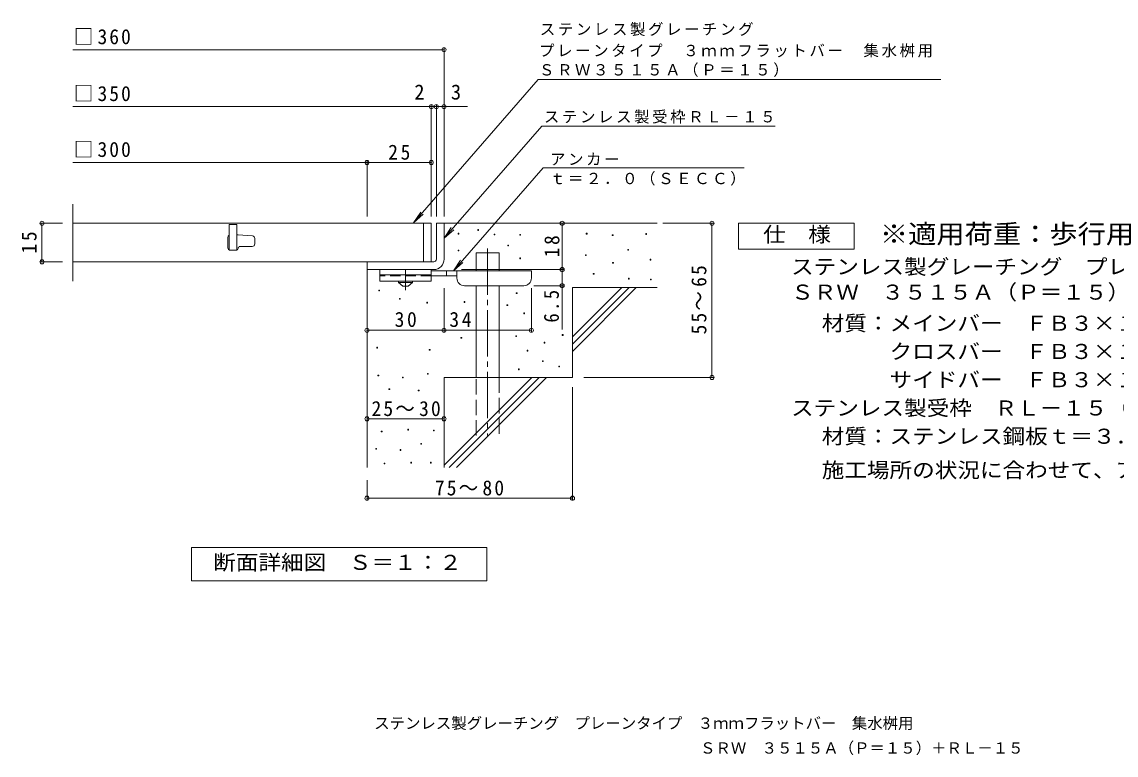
# Model space of a CAD drawing. Units: millimetres on the paper, enlarged 10 times, with parts at other scales. Extents: x -1544 to 1657, y -1371 to 1079.
# Drawn here: x -1544 to 587, y -1371 to 56 of the extents above; entities that cross this region are included whole.
import ezdxf
from ezdxf.enums import TextEntityAlignment as Align

# ---------------------------------------------------------------- set-up
doc = ezdxf.new("R2010")
doc.units = ezdxf.units.MM
doc.header["$LTSCALE"] = 10
doc.header["$PDMODE"] = 32
doc.header["$PDSIZE"] = 8
for name, pattern in [('CHAIN1', [8, 5, -1, 1, -1]), ('CHAIN2', [12, 9, -1, 1, -1]), ('DASHED2', [3, 2, -1]), ('DASHED3', [4, 3, -1])]:
    doc.linetypes.add(name, pattern=pattern)
for name, color, linetype, lineweight in [('D-0', 7, 'Continuous', 9), ('D-1', 2, 'Continuous', 9), ('D-2', 3, 'Continuous', 9), ('D-4', 7, 'Continuous', 9), ('D-5', 7, 'Continuous', 9), ('D-6', 6, 'Continuous', 9), ('D-9', 4, 'Continuous', 9)]:
    doc.layers.add(name, color=color, linetype=linetype, lineweight=lineweight)
doc.layers.add('F-5_F-5ﾚｲﾔ', color=7, linetype='Continuous')
doc.styles.add('ＭＳ ゴシック', font='')
doc.styles.get('ＭＳ ゴシック').set_extended_font_data('MS Gothic')

msp = doc.modelspace()

# ---------------------------------------------------------------- linework, layer by layer
at = {"layer": 'D-0'}
for points in [[(-694.86, -357.11), (-694.86, -355.61), (-693.36, -355.61), (-693.36, -357.11)], [(-656.47, -349.87), (-656.47, -348.37), (-654.97, -348.37), (-654.97, -349.87)], [(-624.34, -358.46), (-624.34, -356.96), (-622.84, -356.96), (-622.84, -358.46)], [(-574.4, -359.14), (-574.4, -357.64), (-572.9, -357.64), (-572.9, -359.14)], [(-445.14, -357.11), (-445.14, -355.61), (-443.64, -355.61), (-443.64, -357.11)], [(-394.38, -359.82), (-394.38, -358.32), (-392.88, -358.32), (-392.88, -359.82)], [(-329.42, -357.79), (-329.42, -356.29), (-327.92, -356.29), (-327.92, -357.79)], [(-598.08, -380.12), (-598.08, -378.62), (-596.58, -378.62), (-596.58, -380.12)], [(-694.7, -389.78), (-694.7, -388.28), (-693.2, -388.28), (-693.2, -389.78)], [(-574.46, -405.06), (-574.46, -403.56), (-572.96, -403.56), (-572.96, -405.06)], [(-446.49, -399.07), (-446.49, -397.57), (-444.99, -397.57), (-444.99, -399.07)], [(-364.19, -388.54), (-364.19, -387.04), (-362.69, -387.04), (-362.69, -388.54)], [(-393.71, -413.96), (-393.71, -412.46), (-392.21, -412.46), (-392.21, -413.96)], [(-320.64, -407.71), (-320.64, -406.21), (-319.14, -406.21), (-319.14, -407.71)], [(-431.54, -435.37), (-431.54, -433.87), (-430.04, -433.87), (-430.04, -435.37)], [(-362.9, -444.72), (-362.9, -443.21), (-361.4, -443.21), (-361.4, -444.72)], [(-319.98, -446.2), (-319.98, -444.7), (-318.48, -444.7), (-318.48, -446.2)], [(-849.2, -467.71), (-849.2, -466.21), (-847.7, -466.21), (-847.7, -467.71)], [(-808.85, -484.08), (-808.85, -482.58), (-807.35, -482.58), (-807.35, -484.08)], [(-755.55, -491.31), (-755.55, -489.81), (-754.05, -489.81), (-754.05, -491.31)], [(-682.96, -490.14), (-682.96, -488.64), (-681.46, -488.64), (-681.46, -490.14)], [(-581.46, -472.7), (-581.46, -471.2), (-579.96, -471.2), (-579.96, -472.7)], [(-599.49, -496.27), (-599.49, -494.77), (-597.99, -494.77), (-597.99, -496.27)], [(-566.78, -512.06), (-566.78, -510.56), (-565.28, -510.56), (-565.28, -512.06)], [(-491.87, -554.21), (-491.87, -552.71), (-490.37, -552.71), (-490.37, -554.21)], [(-689.2, -559.92), (-689.2, -558.42), (-687.7, -558.42), (-687.7, -559.92)], [(-582.25, -556.79), (-582.25, -555.29), (-580.75, -555.29), (-580.75, -556.79)], [(-527.12, -569.18), (-527.12, -567.68), (-525.62, -567.68), (-525.62, -569.18)], [(-853.14, -578.88), (-853.14, -577.38), (-851.64, -577.38), (-851.64, -578.88)], [(-750.86, -583.02), (-750.86, -581.52), (-749.36, -581.52), (-749.36, -583.02)], [(-560.29, -584.87), (-560.29, -583.37), (-558.79, -583.37), (-558.79, -584.87)], [(-530.5, -605.05), (-530.5, -603.55), (-529, -603.55), (-529, -605.05)], [(-498.64, -615.8), (-498.64, -614.3), (-497.14, -614.3), (-497.14, -615.8)], [(-850.72, -633.3), (-850.72, -631.8), (-849.22, -631.8), (-849.22, -633.3)], [(-803.2, -637.19), (-803.2, -635.69), (-801.7, -635.69), (-801.7, -637.19)], [(-754.41, -629.76), (-754.41, -628.26), (-752.91, -628.26), (-752.91, -629.76)], [(-577.29, -621.08), (-577.29, -619.58), (-575.79, -619.58), (-575.79, -621.08)], [(-829.29, -659.88), (-829.29, -658.38), (-827.79, -658.38), (-827.79, -659.88)], [(-772.27, -662.45), (-772.27, -660.95), (-770.77, -660.95), (-770.77, -662.45)], [(-844.25, -742.28), (-844.25, -740.78), (-842.75, -740.78), (-842.75, -742.28)], [(-792.48, -738.47), (-792.48, -736.97), (-790.98, -736.97), (-790.98, -738.47)], [(-742.61, -740.38), (-742.61, -738.88), (-741.11, -738.88), (-741.11, -740.38)], [(-767.35, -766.26), (-767.35, -764.76), (-765.85, -764.76), (-765.85, -766.26)], [(-854.91, -775.78), (-854.91, -774.28), (-853.41, -774.28), (-853.41, -775.78)], [(-807.7, -778.06), (-807.7, -776.56), (-806.21, -776.56), (-806.21, -778.06)], [(-838.54, -804.33), (-838.54, -802.83), (-837.04, -802.83), (-837.04, -804.33)], [(-786.77, -802.81), (-786.77, -801.31), (-785.27, -801.31), (-785.27, -802.81)], [(-748.7, -802.81), (-748.7, -801.31), (-747.2, -801.31), (-747.2, -802.81)]]:
    msp.add_lwpolyline(points, close=True, dxfattribs=at)
at = {"layer": 'D-1'}
for p, q in [((-736.99, -406.16), (-736.98, -336.16)), ((-736.98, -336.16), (-721.98, -336.16)), ((-721.98, -336.16), (-721.99, -406.16)), ((-871.99, -411.16), (-741.98, -411.16)), ((-871.98, -426.16), (-871.98, -411.16)), ((-741.98, -426.16), (-871.99, -426.16))]:
    msp.add_line(p, q, dxfattribs=at)
for centre, radius, start, end in [((-741.99, -406.16), 5, 270.02448, 0.01074), ((-741.98, -406.16), 20, 270, 0.00024), ((-741.98, -406.16), 5, 270, 0.0002)]:
    msp.add_arc(centre, radius, start, end, dxfattribs=at)
at = {"layer": 'D-2'}
for p, q in [((-1444.65, -448.66), (-1444.65, -298.66)), ((-746.98, -336.16), (-1444.65, -336.16)), ((-1125.44, -338.66), (-1125.44, -388.66)), ((-761.98, -336.16), (-761.98, -411.16)), ((-746.98, -336.16), (-746.98, -411.16)), ((-1123.13, -358.66), (-1125.44, -358.66)), ((-1122.75, -358.68), (-1095.06, -360.81)), ((-1142.94, -363.66), (-1142.94, -383.66)), ((-1119.19, -381.16), (-1095.44, -381.16)), ((-1090.44, -376.16), (-1090.44, -365.79)), ((-1140.44, -388.66), (-1125.44, -388.66)), ((-746.98, -411.16), (-1444.65, -411.16))]:
    msp.add_line(p, q, dxfattribs=at)
msp.add_lwpolyline([(-1125.44, -338.66), (-1140.44, -338.66), (-1140.44, -388.66)], dxfattribs=at)
for centre, radius, start, end in [((-1137.94, -363.66), 5, 120.0009, 180), ((-1123.13, -363.66), 5, 85.60144, 89.99998), ((-1095.44, -365.79), 5, 0, 85.60141), ((-1119.19, -384.91), 3.75, 90, 180), ((-1095.44, -376.16), 5, 270, 0), ((-1137.94, -383.66), 5, 180, 270), ((-1126.69, -384.91), 3.75, 270, 0)]:
    msp.add_arc(centre, radius, start, end, dxfattribs=at)
at = {"layer": 'D-4'}
for p, q in [((-1444.65, 1.71), (-721.99, 1.71)), ((-721.99, -323.21), (-721.99, 4.71)), ((-746.98, -323.21), (-746.98, -105.99)), ((-736.98, -323.21), (-736.98, -105.99)), ((-1444.65, -108.99), (-676.3, -108.99)), ((-871.98, -323.21), (-871.98, -214.74)), ((-1508.05, -336.16), (-1464.65, -336.16)), ((-1505.05, -336.16), (-1505.05, -411.16)), ((-492.03, -336.16), (-492.03, -426.16)), ((-295.95, -336.16), (-197.3, -336.16)), ((-200.3, -636.16), (-200.3, -336.16)), ((-1508.05, -411.16), (-1464.65, -411.16)), ((-687.98, -426.16), (-489.03, -426.16)), ((-492.03, -426.16), (-492.03, -542.91)), ((-721.98, -547.26), (-721.98, -462.66)), ((-551.98, -547.26), (-551.98, -462.66)), ((-489.03, -457.66), (-546.98, -457.66)), ((-449.75, -636.16), (-197.3, -636.16)), ((-471.98, -655.31), (-471.98, -874.24)), ((-871.98, -716.78), (-721.98, -716.78)), ((-871.98, -836.16), (-871.98, -874.24)), ((-871.98, -871.24), (-471.98, -871.24))]:
    msp.add_line(p, q, dxfattribs=at)
for points in [[(-1444.65, -217.74), (-871.98, -217.74), (-746.98, -217.74)], [(-871.98, -544.26), (-721.98, -544.26), (-551.98, -544.26)]]:
    msp.add_lwpolyline(points, dxfattribs=at)
for p in [(-721.99, 1.71), (-746.98, -108.99), (-736.98, -108.99), (-721.99, -108.99), (-871.98, -217.74), (-746.98, -217.74), (-1505.05, -336.16), (-492.03, -336.16), (-200.3, -336.16), (-1505.05, -411.16), (-492.03, -426.16), (-492.03, -457.66), (-871.98, -544.26), (-721.98, -544.26), (-551.98, -544.26), (-200.3, -636.16), (-871.98, -716.78), (-721.98, -716.78), (-871.98, -871.24), (-471.98, -871.24)]:
    msp.add_point(p, dxfattribs=at)
at = {"layer": 'D-5'}
for p, q in [((-538.72, -56.41), (-781.22, -335.03)), ((-531.89, -146.92), (-721.98, -365.32)), ((-531.89, -146.92), (-77.3, -146.92)), ((-529.32, -228.11), (-703.87, -428.66)), ((-529.32, -228.11), (-137.46, -228.11)), ((-781.22, -335.03), (-767.41, -314.19)), ((-781.22, -335.03), (-762.49, -318.47)), ((-721.98, -365.32), (-708.17, -344.49)), ((-721.98, -365.32), (-703.25, -348.77)), ((-703.87, -428.66), (-690.05, -407.82)), ((-703.87, -428.66), (-685.13, -412.11))]:
    msp.add_line(p, q, dxfattribs=at)
msp.add_lwpolyline([(-538.72, -56.41), (-21.88, -56.41), (244.98, -56.41)], dxfattribs=at)
for points in [[(-148.42, -386.16), (-148.42, -336.16), (76.58, -336.16), (76.58, -386.16)], [(-1213.98, -1032.1), (-1213.98, -967.1), (-638.98, -967.1), (-638.98, -1032.1)]]:
    msp.add_lwpolyline(points, close=True, dxfattribs=at)
at = {"layer": 'D-6'}
for p, q in [((-721.98, -336.16), (-306.98, -336.16)), ((-659.69, -393.66), (-614.69, -393.66)), ((-659.69, -428.66), (-659.69, -393.66)), ((-614.69, -428.66), (-614.69, -393.66)), ((-871.98, -426.16), (-871.98, -811.16)), ((-659.69, -636.16), (-659.69, -457.66)), ((-614.69, -636.16), (-614.69, -457.66)), ((-471.98, -461.16), (-306.98, -461.16)), ((-471.98, -461.16), (-471.98, -636.16)), ((-471.98, -557.17), (-375.97, -461.16)), ((-471.98, -571.31), (-361.83, -461.16)), ((-471.98, -585.45), (-347.69, -461.16)), ((-721.98, -636.16), (-721.98, -811.16)), ((-721.98, -636.16), (-471.98, -636.16)), ((-721.98, -807.17), (-550.98, -636.16)), ((-711.83, -811.16), (-536.83, -636.16)), ((-697.69, -811.16), (-522.69, -636.16))]:
    msp.add_line(p, q, dxfattribs=at)
at = {"layer": 'D-6', "linetype": 'CHAIN2'}
msp.add_line((-637.19, -385.2), (-637.19, -749.49), dxfattribs=at)
at = {"layer": 'D-6', "linetype": 'DASHED3'}
for p, q in [((-659.69, -749.49), (-659.69, -636.16)), ((-614.69, -636.16), (-614.69, -749.49))]:
    msp.add_line(p, q, dxfattribs=at)
at = {"layer": 'D-9', "color": 3}
for p, q in [((-846.98, -426.16), (-846.98, -448.66)), ((-746.98, -426.16), (-846.98, -426.16)), ((-746.98, -436.16), (-846.98, -436.16)), ((-746.98, -426.16), (-746.98, -448.66)), ((-746.98, -448.66), (-846.98, -448.66))]:
    msp.add_line(p, q, dxfattribs=at)
at = {"layer": 'D-9', "color": 3, "linetype": 'DASHED2'}
msp.add_line((-746.98, -438.66), (-846.98, -438.66), dxfattribs=at)
at = {"layer": 'D-9', "linetype": 'CHAIN1'}
msp.add_line((-796.98, -466.4), (-796.98, -426.16), dxfattribs=at)
at = {"layer": 'D-9'}
for p, q in [((-551.98, -428.66), (-746.98, -428.66)), ((-696.96, -438.66), (-746.98, -438.66)), ((-716.98, -438.66), (-716.98, -428.66)), ((-696.98, -442.66), (-696.98, -428.66)), ((-551.98, -442.66), (-551.98, -428.66)), ((-681.98, -457.66), (-566.98, -457.66))]:
    msp.add_line(p, q, dxfattribs=at)
at = {"layer": 'D-9', "color": 2}
for p, q in [((-810.73, -451.16), (-810.73, -448.66)), ((-810.73, -451.16), (-801.98, -458.66)), ((-810.73, -451.16), (-783.23, -451.16)), ((-801.98, -458.66), (-791.99, -458.66)), ((-791.99, -458.66), (-783.23, -451.16)), ((-783.23, -451.16), (-783.23, -448.66))]:
    msp.add_line(p, q, dxfattribs=at)
at = {"layer": 'D-9'}
for centre, start, end in [((-681.98, -442.66), 180, 270), ((-566.98, -442.66), 270, 0)]:
    msp.add_arc(centre, 15, start, end, dxfattribs=at)

# ---------------------------------------------------------------- texts
at = {"layer": 'D-4', "color": 2, "style": 'ＭＳ ゴシック'}
for s, p in [('2', (-779.93, -103.99)), ('3', (-708.68, -103.99))]:
    msp.add_text(s, height=29.33, dxfattribs=at).set_placement(p, align=Align.BOTTOM_LEFT)
at = {"layer": 'D-4', "color": 2, "char_height": 29.33, "attachment_point": 7, "style": 'ＭＳ ゴシック'}
for s, insert in [('\\T1.21;\\W0.95;□360', (-1442.78, 11.71)), ('\\T1.21;\\W0.95;□350', (-1442.78, -98.99)), ('\\T1.21;\\W0.95;□300', (-1442.78, -207.74)), ('\\T1.27;\\W0.95;25', (-830.73, -212.74)), ('\\T1.27;\\W0.95;30', (-818.23, -538.26)), ('\\T1.27;\\W0.95;34', (-711.62, -538.26)), ('\\T1.22;\\W0.95;25～30', (-863.23, -711.78)), ('\\T1.22;\\W0.95;75～80', (-739.85, -866.24))]:
    msp.add_mtext(s, dxfattribs=dict(at, insert=insert))
at = {"layer": 'D-4', "color": 2, "char_height": 29.33, "attachment_point": 7, "rotation": 90, "style": 'ＭＳ ゴシック'}
for s, insert in [('\\T1.27;\\W0.95;15', (-1515.05, -394.91)), ('\\T1.27;\\W0.95;18', (-497.03, -402.41)), ('\\T1.22;\\W0.95;55～65', (-210.83, -552.41)), ('\\T1.27;\\W0.9;6.5', (-498.03, -529.36))]:
    msp.add_mtext(s, dxfattribs=dict(at, insert=insert))
at = {"layer": 'D-5', "color": 2, "style": 'ＭＳ ゴシック', "width": 1.1}
for s, p in [('仕\u3000様', (-100.92, -381.16)), ('ステンレス製グレーチング\u3000プレーンタイプ\u3000３ｍｍフラットバー\u3000集水桝用', (-46.33, -444.08)), ('ＳＲＷ\u3000３５１５Ａ（Ｐ＝１５）', (-46.33, -493.54)), ('材質：メインバー\u3000ＦＢ３×１５（ＳＵＳ３０４）', (13.38, -554.08)), ('\u3000\u3000\u3000クロスバー\u3000ＦＢ３×１０（ＳＵＳ３０４）', (13.38, -609.08)), ('\u3000\u3000\u3000サイドバー\u3000ＦＢ３×１５（ＳＵＳ３０４）', (13.38, -664.08)), ('ステンレス製受枠\u3000ＲＬ－１５（四方枠）', (-46.33, -719.08)), ('材質：ステンレス鋼板ｔ＝３．０（ＳＵＳ３０４）', (13.38, -774.08)), ('施工場所の状況に合わせて、アンカーをプライヤー等で折り曲げてご使用ください。', (13.38, -839.92)), ('断面詳細図\u3000Ｓ＝１：２', (-1171.48, -1019.6))]:
    msp.add_text(s, height=29.33, dxfattribs=at).set_placement(p, align=Align.BOTTOM_LEFT)
at = {"layer": 'D-5', "color": 3, "style": 'ＭＳ ゴシック', "width": 1.1}
msp.add_text('※適用荷重：歩行用', height=36.66, dxfattribs=at).set_placement((126.58, -386.16), align=Align.BOTTOM_LEFT)
at = {"layer": 'D-5', "char_height": 21.99, "attachment_point": 7, "style": 'ＭＳ ゴシック'}
for s, insert in [('\\T1.17;ステンレス製グレーチング', (-535.41, 28.26)), ('\\T1.17;プレーンタイプ\u3000３ｍｍフラットバー\u3000集水桝用', (-536.96, -13.4)), ('\\T1.17;ＳＲＷ３５１５Ａ（Ｐ＝１５）', (-537.18, -51.26)), ('\\T1.17;ステンレス製受枠ＲＬ－１５', (-527.51, -142.16)), ('\\T1.17;アンカー', (-515.67, -223.45)), ('\\T1.17;ｔ＝２．０（ＳＥＣＣ）', (-515.67, -262.77))]:
    msp.add_mtext(s, dxfattribs=dict(at, insert=insert))
at = {"layer": 'F-5_F-5ﾚｲﾔ', "style": 'ＭＳ ゴシック'}
for s, p in [('ステンレス製グレーチング\u3000プレーンタイプ\u3000３ｍｍフラットバー\u3000集水桝用', (-857.9, -1326.74)), ('ＳＲＷ\u3000３５１５Ａ（Ｐ＝１５）＋ＲＬ－１５', (-223.55, -1375))]:
    msp.add_text(s, height=21.99, dxfattribs=at).set_placement(p, align=Align.BOTTOM_LEFT)

doc.saveas('drawing.dxf')
